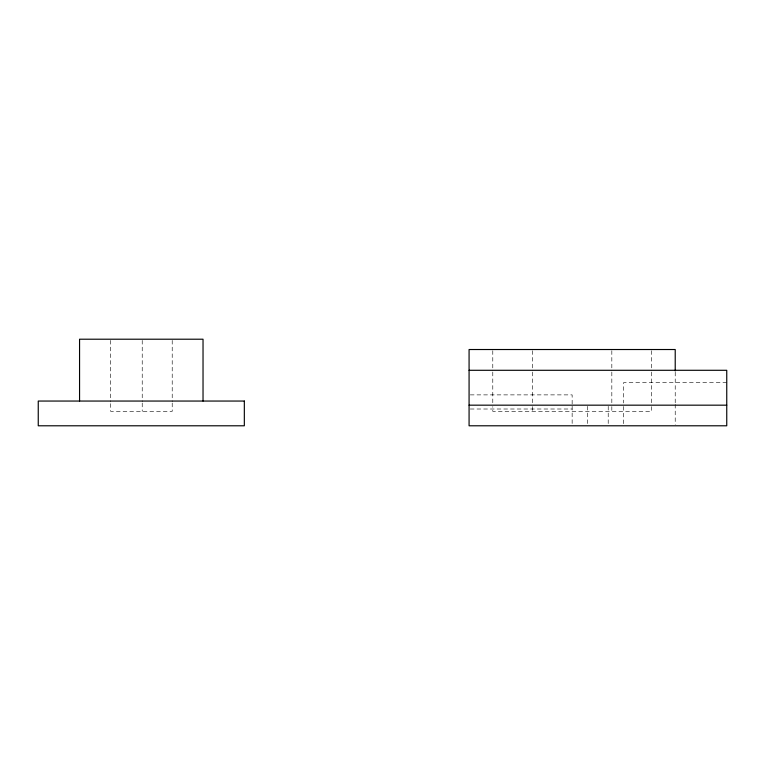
<?xml version="1.0" encoding="UTF-8"?>
<svg xmlns="http://www.w3.org/2000/svg" width="765" height="765" viewBox="0 0 765 765"><rect width="100%" height="100%" fill="white"/><g stroke="black" fill="none" stroke-linecap="round" stroke-linejoin="round"><path stroke-width="0.57" stroke-dasharray="3.83 2.87" d="M726.75 382.5L623.685 382.5L623.685 403.021M470.265 394.883L572.144 394.883L572.144 404.752M470.265 409.007L572.144 409.007M675.218 372.163L675.218 403.145M675.218 404.341L675.218 424.594M651.512 350.705L651.512 370.92M651.512 372.115L651.512 405.412M651.512 406.598L651.512 411.36L492.784 411.36L492.784 406.598M623.685 406.464L623.685 424.671M611.828 350.705L611.828 370.92M611.828 372.115L611.828 405.412M611.828 406.598L611.828 411.36M608.223 406.32L608.204 425.789M587.606 406.32L587.625 425.789M572.144 406.253L572.144 424.738M532.469 350.705L532.469 370.92M532.469 372.115L532.469 405.412M532.469 406.598L532.469 411.36M492.784 350.705L492.784 370.92M492.784 372.115L492.784 405.412M172.211 340.396L172.211 401.893M172.211 403.079L172.211 411.36L110.667 411.36L110.667 403.079M142.223 340.396L142.223 401.893M142.223 403.079L142.223 411.36M110.667 340.396L110.667 401.893"/><path stroke-width="1.15" d="M469.079 370.289L726.75 370.289L726.75 425.789L469.079 425.789L469.079 349.519L675.218 349.519L675.218 370.968M469.079 405.173L726.75 405.173M203.031 401.051L203.031 339.211L79.56 339.211L79.56 401.051M244.331 401.051L38.25 401.051L38.25 425.789L244.331 425.789L244.331 401.051"/></g></svg>
